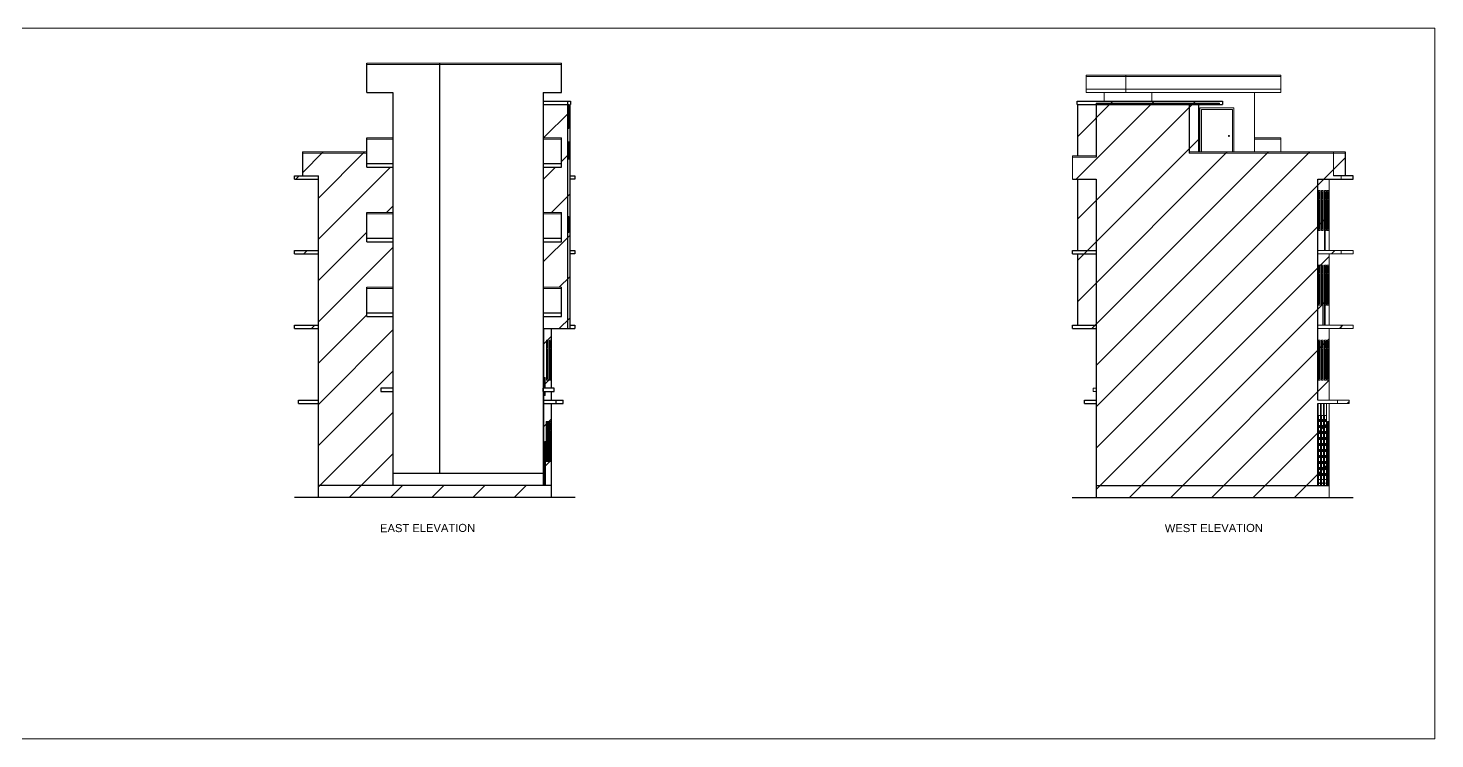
# Model space of a CAD drawing. Header units: inches. Extents: x 4069 to 291496, y -47643 to 12535.
# Drawn here: x 135334 to 137443, y -24547 to -23482 of the extents above; entities that cross this region are included whole.
import ezdxf

# ---------------------------------------------------------------- set-up
doc = ezdxf.new("R2010")
doc.units = ezdxf.units.IN
doc.header["$LTSCALE"] = 5
doc.header["$MEASUREMENT"] = 0
for name, color, linetype, lineweight in [('A-WALL', 7, 'Continuous', 9), ('DOOR', 62, 'Continuous', 0), ('Railing', 43, 'Continuous', 18), ('win', 5, 'Continuous', 18)]:
    doc.layers.add(name, color=color, linetype=linetype, lineweight=lineweight)
doc.layers.add('column', color=4, linetype='Continuous')
doc.layers.add('WALL', color=7, linetype='Continuous')
doc.styles.add('DIMTEXT', font='arial.ttf', dxfattribs={"height": 8})

msp = doc.modelspace()

# ---------------------------------------------------------------- hatches: boundary and pattern name
at = {"layer": 'WALL', "linetype": 'ByBlock', "ltscale": 5, "true_color": 0xf8991e}
h = msp.add_hatch(dxfattribs=at)
h.set_pattern_fill('ANSI31', color=30, scale=350)
h.paths.add_polyline_path([(135841.65985, -23667.376), (135745.06805, -23667.376), (135745.06805, -23703.376), (135733.06805, -23703.376), (135733.06805, -23708.376), (135769.06805, -23708.376), (135769.06805, -23815.376), (135733.06805, -23815.376), (135733.06805, -23820.376), (135769.06805, -23820.376), (135769.06805, -23927.376), (135733.06805, -23927.376), (135733.06805, -23932.376), (135769.06805, -23932.376), (135769.06805, -24039.376), (135739.0759, -24039.376), (135739.0759, -24044.376), (135769.06805, -24044.376), (135769.06805, -24185.376), (136118.28928, -24185.376), (136118.28928, -24167.376), (135880.65985, -24167.376), (135880.65985, -24026.376), (135862.65985, -24026.376), (135862.65985, -24021.376), (135880.65985, -24021.376), (135880.65985, -23914.376), (135841.65985, -23914.376), (135841.65985, -23870.376), (135880.65985, -23870.376), (135880.65985, -23802.376), (135841.65985, -23802.376), (135841.65985, -23758.376), (135880.65985, -23758.376), (135880.65985, -23690.376), (135841.65985, -23690.376)])
h.paths.add_polyline_path([(136147.00447, -23591.376), (136106.32557, -23591.376), (136106.32557, -23646.376), (136133.36503, -23646.376), (136133.36503, -23690.376), (136106.32557, -23690.376), (136106.32557, -23758.376), (136133.36503, -23758.376), (136133.36503, -23802.376), (136106.32557, -23802.376), (136106.32557, -23870.376), (136133.36503, -23870.376), (136133.36503, -23914.376), (136106.32557, -23914.376), (136106.32557, -24167.376), (136118.28928, -24167.376), (136118.28928, -24044.376), (136135.97627, -24044.376), (136135.97627, -24039.376), (136118.28928, -24039.376), (136118.28928, -24026.376), (136106.32557, -24026.376), (136106.32557, -24021.376), (136118.28928, -24021.376), (136118.28928, -23932.376), (136153.66326, -23932.376), (136153.66326, -23927.376), (136145.97747, -23927.376), (136145.97747, -23820.376), (136153.66326, -23820.376), (136153.66326, -23815.376), (136145.97747, -23815.376), (136145.97747, -23708.376), (136153.66326, -23708.376), (136153.66326, -23703.376), (136145.97747, -23703.376), (136145.97747, -23596.376), (136147.00447, -23596.376)])
h = msp.add_hatch(dxfattribs=at)
h.set_pattern_fill('ANSI31', color=30, scale=350)
h.set_pattern_definition([(45, (128845.546, -20012.41), (-30.93592, 30.93592), [])])
h.paths.add_polyline_path([(136935.2316, -24185.376), (136935.2316, -24044.376), (136917.54461, -24044.376), (136917.54461, -24039.376), (136935.2316, -24039.376), (136935.2316, -23932.376), (136899.85762, -23932.376), (136899.85762, -23927.376), (136935.2316, -23927.376), (136907.54342, -23927.376), (136907.54342, -23820.376), (136899.85762, -23820.376), (136899.85762, -23815.376), (136907.54342, -23815.376), (136907.54342, -23708.376), (136899.85762, -23708.376), (136899.85762, -23673.376), (136907.54342, -23673.376), (136907.54342, -23596.376), (136906.51641, -23596.376), (136906.51641, -23591.376), (137088.50415, -23591.376), (137124.49472, -23591.376), (137124.49472, -23596.376), (137088.50415, -23596.376), (137088.50415, -23667.376), (137308.44655, -23667.376), (137308.44655, -23703.376), (137320.44341, -23703.376), (137320.44341, -23708.376), (137284.45283, -23708.376), (137284.45283, -23815.376), (137320.44341, -23815.376), (137320.44341, -23820.376), (137284.45283, -23820.376), (137284.45283, -23927.376), (137320.44341, -23927.376), (137320.44341, -23932.376), (137284.45283, -23932.376), (137284.45283, -24039.376), (137314.44498, -24039.376), (137314.44498, -24044.376), (137284.45283, -24044.376), (137284.45283, -24185.376)])

# ---------------------------------------------------------------- linework, layer by layer
at = {"layer": 'A-WALL', "ltscale": 5}
for p, q in [((136920.15586, -23578.376), (136920.15586, -23552.376)), ((136979.57871, -23552.376), (136979.57871, -23578.376)), ((137211.86104, -23552.376), (137211.86104, -23578.376)), ((136920.15586, -23573.376), (137211.86104, -23573.376)), ((137211.86104, -23578.376), (136920.15586, -23578.376)), ((136947.19531, -23591.376), (136947.19531, -23578.376)), ((137018.57871, -23591.376), (137018.57871, -23578.376)), ((137172.86104, -23667.376), (137172.86104, -23578.376)), ((137110.13628, -23596.376), (137110.13628, -23594.376)), ((137120.207, -23594.376), (137120.207, -23596.376)), ((137211.86104, -23646.376), (137211.86104, -23667.376)), ((136899.85762, -23673.376), (136899.85762, -23703.376)), ((137290.93662, -23703.376), (137290.93662, -23667.376)), ((136899.85762, -23708.376), (136899.85762, -23703.376)), ((137302.72795, -23708.376), (137302.72795, -23703.376)), ((137284.45283, -23815.376), (137284.45283, -23708.376)), ((137267.35397, -23815.376), (137320.44341, -23815.376)), ((137320.44341, -23820.376), (137267.35397, -23820.376)), ((137284.45283, -23927.376), (137284.45283, -23820.376)), ((137302.72795, -23820.376), (137302.72795, -23815.376)), ((137320.44341, -23815.376), (137320.44341, -23820.376)), ((137320.44341, -23927.376), (137267.35397, -23927.376)), ((137267.35397, -23932.376), (137320.44341, -23932.376)), ((137284.45283, -24039.376), (137284.45283, -23932.376)), ((137302.72795, -23932.376), (137302.72795, -23927.376)), ((137320.44341, -23932.376), (137320.44341, -23927.376)), ((136930.83458, -24026.376), (136930.83458, -24021.376)), ((136930.83458, -24021.376), (136935.2316, -24021.376)), ((136935.2316, -24026.376), (136930.83458, -24026.376)), ((137314.44498, -24039.376), (137267.35397, -24039.376)), ((137296.83228, -24039.376), (137296.83228, -24044.376)), ((137314.44498, -24044.376), (137314.44498, -24039.376)), ((137267.35397, -24044.376), (137314.44498, -24044.376)), ((137284.45283, -24185.376), (137284.45283, -24044.376))]:
    msp.add_line(p, q, dxfattribs=at)
at = {"layer": 'A-WALL', "color": 1, "ltscale": 5}
for p, q in [((137268.24916, -24062.376), (137268.24916, -24044.376)), ((137268.24916, -24062.376), (137271.5019, -24062.376)), ((137268.33872, -24062.376), (137268.33872, -24167.376)), ((137271.41234, -24062.376), (137271.41234, -24167.376)), ((137271.5019, -24062.376), (137271.5019, -24044.376)), ((137272.78498, -24062.376), (137272.78498, -24044.376)), ((137272.78498, -24062.376), (137275.97804, -24062.376)), ((137272.87454, -24062.376), (137272.87454, -24167.376)), ((137275.88848, -24062.376), (137275.88848, -24167.376)), ((137275.97804, -24062.376), (137275.97804, -24044.376)), ((137277.32081, -24062.376), (137277.32081, -24044.376)), ((137277.32081, -24062.376), (137280.57355, -24062.376)), ((137277.41037, -24062.376), (137277.41037, -24167.376)), ((137280.48399, -24062.376), (137280.48399, -24167.376)), ((137280.57355, -24062.376), (137280.57355, -24044.376)), ((137268.33872, -24068.376), (137271.41234, -24068.376)), ((137268.33872, -24069.876), (137271.41234, -24069.876)), ((137268.33872, -24071.376), (137271.41234, -24071.376)), ((137268.33872, -24077.376), (137271.41234, -24077.376)), ((137268.33872, -24078.876), (137271.41234, -24078.876)), ((137268.33872, -24080.376), (137271.41234, -24080.376)), ((137272.87454, -24068.376), (137275.88848, -24068.376)), ((137272.87454, -24069.876), (137275.88848, -24069.876)), ((137272.87454, -24071.376), (137275.88848, -24071.376)), ((137272.87454, -24077.376), (137275.88848, -24077.376)), ((137272.87454, -24078.876), (137275.88848, -24078.876)), ((137272.87454, -24080.376), (137275.88848, -24080.376)), ((137277.41037, -24068.376), (137280.48399, -24068.376)), ((137277.41037, -24069.876), (137280.48399, -24069.876)), ((137277.41037, -24071.376), (137280.48399, -24071.376)), ((137277.41037, -24077.376), (137280.48399, -24077.376)), ((137277.41037, -24078.876), (137280.48399, -24078.876)), ((137277.41037, -24080.376), (137280.48399, -24080.376)), ((137268.33872, -24086.376), (137271.41234, -24086.376)), ((137268.33872, -24087.876), (137271.41234, -24087.876)), ((137268.33872, -24089.376), (137271.41234, -24089.376)), ((137268.33872, -24095.376), (137271.41234, -24095.376)), ((137268.33872, -24096.876), (137271.41234, -24096.876)), ((137268.33872, -24098.376), (137271.41234, -24098.376)), ((137268.33872, -24104.376), (137271.41234, -24104.376)), ((137268.33872, -24105.876), (137271.41234, -24105.876)), ((137268.33872, -24107.376), (137271.41234, -24107.376)), ((137272.87454, -24086.376), (137275.88848, -24086.376)), ((137272.87454, -24087.876), (137275.88848, -24087.876)), ((137272.87454, -24089.376), (137275.88848, -24089.376)), ((137272.87454, -24095.376), (137275.88848, -24095.376)), ((137272.87454, -24096.876), (137275.88848, -24096.876)), ((137272.87454, -24098.376), (137275.88848, -24098.376)), ((137272.87454, -24104.376), (137275.88848, -24104.376)), ((137272.87454, -24105.876), (137275.88848, -24105.876)), ((137272.87454, -24107.376), (137275.88848, -24107.376)), ((137277.41037, -24086.376), (137280.48399, -24086.376)), ((137277.41037, -24087.876), (137280.48399, -24087.876)), ((137277.41037, -24089.376), (137280.48399, -24089.376)), ((137277.41037, -24095.376), (137280.48399, -24095.376)), ((137277.41037, -24096.876), (137280.48399, -24096.876)), ((137277.41037, -24098.376), (137280.48399, -24098.376)), ((137277.41037, -24104.376), (137280.48399, -24104.376)), ((137277.41037, -24105.876), (137280.48399, -24105.876)), ((137277.41037, -24107.376), (137280.48399, -24107.376)), ((137268.33872, -24113.376), (137271.41234, -24113.376)), ((137268.33872, -24114.876), (137271.41234, -24114.876)), ((137268.33872, -24116.376), (137271.41234, -24116.376)), ((137268.33872, -24122.376), (137271.41234, -24122.376)), ((137268.33872, -24123.876), (137271.41234, -24123.876)), ((137268.33872, -24125.376), (137271.41234, -24125.376)), ((137272.87454, -24113.376), (137275.88848, -24113.376)), ((137272.87454, -24114.876), (137275.88848, -24114.876)), ((137272.87454, -24116.376), (137275.88848, -24116.376)), ((137272.87454, -24122.376), (137275.88848, -24122.376)), ((137272.87454, -24123.876), (137275.88848, -24123.876)), ((137272.87454, -24125.376), (137275.88848, -24125.376)), ((137277.41037, -24113.376), (137280.48399, -24113.376)), ((137277.41037, -24114.876), (137280.48399, -24114.876)), ((137277.41037, -24116.376), (137280.48399, -24116.376)), ((137277.41037, -24122.376), (137280.48399, -24122.376)), ((137277.41037, -24123.876), (137280.48399, -24123.876)), ((137277.41037, -24125.376), (137280.48399, -24125.376)), ((137268.33872, -24131.376), (137271.41234, -24131.376)), ((137268.33872, -24132.876), (137271.41234, -24132.876)), ((137268.33872, -24134.376), (137271.41234, -24134.376)), ((137268.33872, -24140.376), (137271.41234, -24140.376)), ((137268.33872, -24141.876), (137271.41234, -24141.876)), ((137268.33872, -24143.376), (137271.41234, -24143.376)), ((137268.33872, -24149.376), (137271.41234, -24149.376)), ((137272.87454, -24131.376), (137275.88848, -24131.376)), ((137272.87454, -24132.876), (137275.88848, -24132.876)), ((137272.87454, -24134.376), (137275.88848, -24134.376)), ((137272.87454, -24140.376), (137275.88848, -24140.376)), ((137272.87454, -24141.876), (137275.88848, -24141.876)), ((137272.87454, -24143.376), (137275.88848, -24143.376)), ((137272.87454, -24149.376), (137275.88848, -24149.376)), ((137277.41037, -24131.376), (137280.48399, -24131.376)), ((137277.41037, -24132.876), (137280.48399, -24132.876)), ((137277.41037, -24134.376), (137280.48399, -24134.376)), ((137277.41037, -24140.376), (137280.48399, -24140.376)), ((137277.41037, -24141.876), (137280.48399, -24141.876)), ((137277.41037, -24143.376), (137280.48399, -24143.376)), ((137277.41037, -24149.376), (137280.48399, -24149.376)), ((137268.33872, -24150.876), (137271.41234, -24150.876)), ((137268.33872, -24152.376), (137271.41234, -24152.376)), ((137268.33872, -24158.376), (137271.41234, -24158.376)), ((137272.87454, -24150.876), (137275.88848, -24150.876)), ((137272.87454, -24152.376), (137275.88848, -24152.376)), ((137272.87454, -24158.376), (137275.88848, -24158.376)), ((137277.41037, -24150.876), (137280.48399, -24150.876)), ((137277.41037, -24152.376), (137280.48399, -24152.376)), ((137277.41037, -24158.376), (137280.48399, -24158.376))]:
    msp.add_line(p, q, dxfattribs=at)
at = {"layer": 'A-WALL', "ltscale": 5}
for points in [[(131627.1187, -23481.74619), (137443.05024, -23481.74619), (137443.05024, -24547.45177), (131627.1187, -24547.45177)], [(136147.00447, -23591.376), (136106.32557, -23591.376), (136106.32557, -23646.376), (136133.36503, -23646.376), (136133.36503, -23690.376), (136106.32557, -23690.376), (136106.32557, -23758.376), (136133.36503, -23758.376), (136133.36503, -23802.376), (136106.32557, -23802.376), (136106.32557, -23870.376), (136133.36503, -23870.376), (136133.36503, -23914.376), (136106.32557, -23914.376), (136106.32557, -24167.376), (136118.28928, -24167.376), (136118.28928, -24044.376), (136135.97627, -24044.376), (136135.97627, -24039.376), (136118.28928, -24039.376), (136118.28928, -24026.376), (136106.32557, -24026.376), (136106.32557, -24021.376), (136118.28928, -24021.376), (136118.28928, -23932.376), (136153.66326, -23932.376), (136153.66326, -23927.376), (136145.97747, -23927.376), (136145.97747, -23820.376), (136153.66326, -23820.376), (136153.66326, -23815.376), (136145.97747, -23815.376), (136145.97747, -23708.376), (136153.66326, -23708.376), (136153.66326, -23703.376), (136145.97747, -23703.376), (136145.97747, -23596.376), (136147.00447, -23596.376)], [(135841.65985, -23667.376), (135745.06805, -23667.376), (135745.06805, -23703.376), (135733.06805, -23703.376), (135733.06805, -23708.376), (135769.06805, -23708.376), (135769.06805, -23815.376), (135733.06805, -23815.376), (135733.06805, -23820.376), (135769.06805, -23820.376), (135769.06805, -23927.376), (135733.06805, -23927.376), (135733.06805, -23932.376), (135769.06805, -23932.376), (135769.06805, -24039.376), (135739.0759, -24039.376), (135739.0759, -24044.376), (135769.06805, -24044.376), (135769.06805, -24185.376), (136118.28928, -24185.376), (136118.28928, -24167.376), (135880.65985, -24167.376), (135880.65985, -24026.376), (135862.65985, -24026.376), (135862.65985, -24021.376), (135880.65985, -24021.376), (135880.65985, -23914.376), (135841.65985, -23914.376), (135841.65985, -23870.376), (135880.65985, -23870.376), (135880.65985, -23802.376), (135841.65985, -23802.376), (135841.65985, -23758.376), (135880.65985, -23758.376), (135880.65985, -23690.376), (135841.65985, -23690.376)]]:
    msp.add_lwpolyline(points, close=True, dxfattribs=at)
at = {"layer": 'A-WALL', "color": 1, "ltscale": 5}
for points in [[(137268.39602, -24163.45142), (137268.61953, -24163.45142), (137268.61953, -24164.78349), (137268.39602, -24164.78349)], [(137269.76445, -24163.45142), (137269.98797, -24163.45142), (137269.98797, -24164.78349), (137269.76445, -24164.78349)], [(137271.35504, -24163.45142), (137271.13152, -24163.45142), (137271.13152, -24164.78349), (137271.35504, -24164.78349)], [(137272.93184, -24163.45142), (137273.15536, -24163.45142), (137273.15536, -24164.78349), (137272.93184, -24164.78349)], [(137274.26975, -24163.45142), (137274.49327, -24163.45142), (137274.49327, -24164.78349), (137274.26975, -24164.78349)], [(137275.83118, -24163.45142), (137275.60767, -24163.45142), (137275.60767, -24164.78349), (137275.83118, -24164.78349)], [(137277.46767, -24163.45142), (137277.69118, -24163.45142), (137277.69118, -24164.78349), (137277.46767, -24164.78349)], [(137278.86526, -24163.45142), (137279.08878, -24163.45142), (137279.08878, -24164.78349), (137278.86526, -24164.78349)], [(137280.42669, -24163.45142), (137280.20317, -24163.45142), (137280.20317, -24164.78349), (137280.42669, -24164.78349)]]:
    msp.add_lwpolyline(points, close=True, dxfattribs=at)
at = {"layer": 'A-WALL', "ltscale": 5}
for centre, radius in [((137134.34075, -23643.376), 0.7664), ((136108.75966, -24138.626), 0.02288)]:
    msp.add_circle(centre, radius, dxfattribs=at)
at = {"layer": 'DOOR', "lineweight": 13}
for p, q in [((137090.49027, -23601.376), (137090.49027, -23667.376)), ((137090.49027, -23601.376), (137141.49027, -23601.376)), ((137090.49027, -23667.376), (137090.49027, -23602.376)), ((137092.99027, -23603.876), (137092.99027, -23667.376)), ((137092.99027, -23603.876), (137139.49027, -23603.876)), ((137139.49027, -23667.376), (137139.49027, -23603.876)), ((137141.49027, -23667.376), (137141.49027, -23601.376)), ((136108.53129, -24167.16906), (136108.53129, -24101.376)), ((136108.53129, -24101.376), (136108.53129, -24167.376)), ((136108.53129, -24101.376), (136109.60556, -24101.376)), ((136108.60593, -24103.876), (136108.60593, -24167.376)), ((136108.60593, -24103.876), (136109.54586, -24103.876)), ((136109.54586, -24167.376), (136109.54586, -24103.876)), ((136109.60556, -24167.376), (136109.60556, -24101.376))]:
    msp.add_line(p, q, dxfattribs=at)
at = {"layer": 'DOOR'}
msp.add_lwpolyline([(137282.09544, -24074.376), (137282.09622, -24167.376), (137282.00666, -24167.376), (137282.00588, -24071.376), (137283.55761, -24071.376), (137283.55839, -24167.376), (137283.46883, -24167.376), (137283.46804, -24074.376)], close=True, dxfattribs=at)
at = {"layer": 'Railing', "color": 30}
for p, q in [((135841.65985, -23534.376), (135950.66596, -23534.376)), ((135841.65985, -23536.376), (135950.66596, -23536.376)), ((135950.66596, -23534.376), (136133.36503, -23534.376)), ((135950.66596, -23536.376), (136133.36503, -23536.376)), ((136920.15586, -23552.376), (137211.86104, -23552.376)), ((136920.15586, -23554.376), (137211.86104, -23554.376)), ((135841.65985, -23646.376), (135880.65985, -23646.376)), ((135841.65985, -23648.376), (135880.65985, -23648.376)), ((136106.32557, -23646.376), (136133.36503, -23646.376)), ((136106.32557, -23648.376), (136133.36503, -23648.376)), ((137172.86104, -23646.376), (137211.86104, -23646.376)), ((137172.86104, -23648.376), (137211.86104, -23648.376)), ((135745.06805, -23667.376), (135841.65985, -23667.376)), ((135745.06805, -23669.376), (135841.65985, -23669.376)), ((136899.85762, -23673.376), (136935.2316, -23673.376)), ((136899.85762, -23675.376), (136935.2316, -23675.376)), ((137074.7623, -23667.376), (137308.44655, -23667.376)), ((137074.7623, -23669.376), (137308.44655, -23669.376)), ((135841.65985, -23758.376), (135880.65985, -23758.376)), ((135841.65985, -23760.376), (135880.65985, -23760.376)), ((136106.32557, -23758.376), (136133.36503, -23758.376)), ((136106.32557, -23760.376), (136133.36503, -23760.376)), ((135841.65985, -23870.376), (135880.65985, -23870.376)), ((135841.65985, -23872.376), (135880.65985, -23872.376)), ((136106.32557, -23870.376), (136133.36503, -23870.376)), ((136106.32557, -23872.376), (136133.36503, -23872.376))]:
    msp.add_line(p, q, dxfattribs=at)
at = {"layer": 'WALL', "color": 2, "linetype": 'ByBlock', "ltscale": 5}
for p, q in [((135841.65985, -23573.376), (135841.65985, -23534.376)), ((135950.66596, -23534.376), (135950.66596, -24149.376)), ((136133.36503, -23573.376), (136133.36503, -23534.376)), ((135841.65985, -23578.376), (135841.65985, -23573.376)), ((135841.65985, -23578.376), (135880.65985, -23578.376)), ((135880.65985, -23578.376), (135880.65985, -24167.376)), ((136106.32557, -23578.376), (136106.32557, -24167.376)), ((136106.32557, -23578.376), (136133.36503, -23578.376)), ((136133.36503, -23578.376), (136133.36503, -23573.376)), ((136106.32557, -23591.376), (136147.00447, -23591.376)), ((136106.32557, -23596.376), (136142.97014, -23596.376)), ((136142.97014, -23932.376), (136142.97014, -23591.376)), ((136145.97747, -23596.376), (136145.97747, -23932.376)), ((136145.97747, -23596.376), (136147.00447, -23596.376)), ((136147.00447, -23591.376), (136147.00447, -23596.376)), ((136906.51641, -23591.376), (137124.49472, -23591.376)), ((136906.51641, -23596.376), (136906.51641, -23591.376)), ((136906.51641, -23596.376), (137124.49472, -23596.376)), ((136907.54342, -23673.376), (136907.54342, -23596.376)), ((136935.2316, -23594.376), (136935.2316, -23675.376)), ((136935.2316, -23594.376), (137120.207, -23594.376)), ((136935.2316, -23596.376), (136935.2316, -23675.376)), ((137074.7623, -23596.376), (137074.7623, -23669.376)), ((137074.7623, -23596.376), (137074.7623, -23669.376)), ((137088.50415, -23596.376), (137088.50415, -23667.376)), ((137124.49472, -23591.376), (137124.49472, -23596.376)), ((135841.65985, -23685.376), (135841.65985, -23646.376)), ((136133.36503, -23685.376), (136133.36503, -23646.376)), ((135745.06805, -23667.376), (135745.06805, -23703.376)), ((135841.65985, -23690.376), (135841.65985, -23685.376)), ((135880.65985, -23685.376), (135841.65985, -23685.376)), ((136133.36503, -23685.376), (136106.32557, -23685.376)), ((136133.36503, -23690.376), (136133.36503, -23685.376)), ((137308.44655, -23667.376), (137308.44655, -23703.376)), ((135733.06805, -23703.376), (135769.06805, -23703.376)), ((135733.06805, -23708.376), (135733.06805, -23703.376)), ((135769.06805, -24185.376), (135769.06805, -23703.376)), ((135841.65985, -23690.376), (135880.65985, -23690.376)), ((136106.32557, -23690.376), (136133.36503, -23690.376)), ((136145.97747, -23703.376), (136153.66326, -23703.376)), ((136153.66326, -23703.376), (136153.66326, -23708.376)), ((137302.72795, -23703.376), (137290.93662, -23703.376)), ((137320.44341, -23703.376), (137302.72795, -23703.376)), ((137320.44341, -23708.376), (137320.44341, -23703.376)), ((135733.06805, -23708.376), (135769.06805, -23708.376)), ((136153.66326, -23708.376), (136145.97747, -23708.376)), ((136899.85762, -23708.376), (136935.2316, -23708.376)), ((136907.54342, -23815.376), (136907.54342, -23708.376)), ((136935.2316, -23708.376), (136935.2316, -23932.376)), ((137267.35397, -23708.376), (137320.44341, -23708.376)), ((137267.35397, -24039.376), (137267.35397, -23708.376)), ((135841.65985, -23797.376), (135841.65985, -23758.376)), ((136133.36503, -23797.376), (136133.36503, -23758.376)), ((135841.65985, -23802.376), (135841.65985, -23797.376)), ((135880.65985, -23797.376), (135841.65985, -23797.376)), ((135841.65985, -23802.376), (135880.65985, -23802.376)), ((136133.36503, -23797.376), (136106.32557, -23797.376)), ((136106.32557, -23802.376), (136133.36503, -23802.376)), ((136133.36503, -23802.376), (136133.36503, -23797.376)), ((135733.06805, -23815.376), (135769.06805, -23815.376)), ((135733.06805, -23820.376), (135733.06805, -23815.376)), ((135733.06805, -23820.376), (135769.06805, -23820.376)), ((136145.97747, -23815.376), (136153.66326, -23815.376)), ((136153.66326, -23820.376), (136145.97747, -23820.376)), ((136153.66326, -23815.376), (136153.66326, -23820.376)), ((136899.85762, -23815.376), (136935.2316, -23815.376)), ((136899.85762, -23820.376), (136899.85762, -23815.376)), ((136899.85762, -23820.376), (136935.2316, -23820.376)), ((136907.54342, -23927.376), (136907.54342, -23820.376)), ((135841.65985, -23909.376), (135841.65985, -23870.376)), ((136133.36503, -23909.376), (136133.36503, -23870.376)), ((135841.65985, -23914.376), (135841.65985, -23909.376)), ((135880.65985, -23909.376), (135841.65985, -23909.376)), ((135841.65985, -23914.376), (135880.65985, -23914.376)), ((136133.36503, -23909.376), (136106.32557, -23909.376)), ((136106.32557, -23914.376), (136133.36503, -23914.376)), ((136133.36503, -23914.376), (136133.36503, -23909.376)), ((135733.06805, -23927.376), (135769.06805, -23927.376)), ((135733.06805, -23932.376), (135733.06805, -23927.376)), ((135733.06805, -23932.376), (135769.06805, -23932.376)), ((136106.97956, -23932.376), (136153.66326, -23932.376)), ((136106.97956, -24021.376), (136106.97956, -23932.376)), ((136106.97956, -24021.376), (136106.97956, -23932.376)), ((136118.28928, -23932.376), (136118.28928, -24021.376)), ((136145.97747, -23927.376), (136153.66326, -23927.376)), ((136153.66326, -23927.376), (136153.66326, -23932.376)), ((136899.85762, -23927.376), (136935.2316, -23927.376)), ((136899.85762, -23932.376), (136899.85762, -23927.376)), ((136899.85762, -23932.376), (136935.2316, -23932.376)), ((136935.2316, -23932.376), (136935.2316, -24185.376)), ((135862.65985, -24021.376), (135862.65985, -24026.376)), ((135880.65985, -24021.376), (135862.65985, -24021.376)), ((136106.32557, -24026.376), (136106.32557, -24021.376)), ((136122.68631, -24021.376), (136106.32557, -24021.376)), ((136122.68631, -24026.376), (136122.68631, -24021.376)), ((135739.0759, -24039.376), (135769.06805, -24039.376)), ((135739.0759, -24044.376), (135739.0759, -24039.376)), ((135862.65985, -24026.376), (135880.65985, -24026.376)), ((136106.32557, -24026.376), (136122.68631, -24026.376)), ((136106.97956, -24167.376), (136106.97956, -24026.376)), ((136106.97956, -24039.376), (136106.97956, -24026.376)), ((136106.97956, -24039.376), (136135.97627, -24039.376)), ((136118.28928, -24026.376), (136118.28928, -24039.376)), ((136124.97485, -24039.376), (136124.97485, -24044.376)), ((136135.97627, -24044.376), (136135.97627, -24039.376)), ((136917.54461, -24039.376), (136935.2316, -24039.376)), ((136917.54461, -24044.376), (136917.54461, -24039.376)), ((135739.0759, -24044.376), (135769.06805, -24044.376)), ((136106.97956, -24044.376), (136135.97627, -24044.376)), ((136118.28928, -24044.376), (136118.28928, -24167.376)), ((136917.54461, -24044.376), (136935.2316, -24044.376)), ((137267.35397, -24167.376), (137267.35397, -24044.376)), ((136106.32557, -24149.376), (135880.65985, -24149.376)), ((136118.28928, -24167.376), (135769.06805, -24167.376)), ((136118.28928, -24167.376), (136118.28928, -24185.376)), ((136935.2316, -24167.376), (137284.45283, -24167.376)), ((136154.28928, -24185.376), (135733.06805, -24185.376)), ((136899.2316, -24185.376), (137320.45283, -24185.376))]:
    msp.add_line(p, q, dxfattribs=at)
at = {"layer": 'win'}
for p, q in [((136144.19031, -23596.376), (136144.19031, -23632.376)), ((136144.19031, -23596.376), (136144.75686, -23596.376)), ((136144.23078, -23598.376), (136144.23078, -23630.376)), ((136144.23078, -23598.376), (136144.71639, -23598.376)), ((136144.47358, -23598.376), (136144.47358, -23630.376)), ((136144.71639, -23598.376), (136144.71639, -23630.376)), ((136144.75686, -23596.376), (136144.75686, -23632.376)), ((136144.75686, -23632.376), (136144.19031, -23632.376)), ((136144.71639, -23630.376), (136144.23078, -23630.376)), ((136144.02578, -23652.376), (136144.02578, -23678.376)), ((136144.02578, -23652.376), (136144.921, -23652.376)), ((136144.08548, -23654.376), (136144.08548, -23676.376)), ((136144.08548, -23654.376), (136144.8613, -23654.376)), ((136144.47339, -23654.376), (136144.47339, -23676.376)), ((136144.8613, -23654.376), (136144.8613, -23676.376)), ((136144.921, -23652.376), (136144.921, -23678.376)), ((136144.921, -23678.376), (136144.02578, -23678.376)), ((136144.8613, -23676.376), (136144.08548, -23676.376)), ((137268.44316, -23725.376), (137271.30789, -23725.376)), ((137268.44316, -23785.376), (137268.44316, -23725.376)), ((137268.50287, -23727.376), (137269.38855, -23727.376)), ((137268.50287, -23737.376), (137268.50287, -23727.376)), ((137269.38855, -23727.376), (137269.38855, -23737.376)), ((137269.44826, -23727.376), (137270.3028, -23727.376)), ((137269.44826, -23727.376), (137269.44826, -23737.376)), ((137270.3028, -23727.376), (137270.3028, -23737.376)), ((137270.36251, -23727.376), (137271.24819, -23727.376)), ((137270.36251, -23727.376), (137270.36251, -23737.376)), ((137271.24819, -23737.376), (137271.24819, -23727.376)), ((137271.30789, -23785.376), (137271.30789, -23725.376)), ((137272.94915, -23725.376), (137275.81388, -23725.376)), ((137272.94915, -23785.376), (137272.94915, -23725.376)), ((137273.00886, -23727.376), (137273.89453, -23727.376)), ((137273.00886, -23737.376), (137273.00886, -23727.376)), ((137273.89453, -23727.376), (137273.89453, -23737.376)), ((137273.95424, -23727.376), (137274.80879, -23727.376)), ((137273.95424, -23727.376), (137273.95424, -23737.376)), ((137274.80879, -23727.376), (137274.80879, -23737.376)), ((137274.86849, -23727.376), (137275.75417, -23727.376)), ((137274.86849, -23727.376), (137274.86849, -23737.376)), ((137275.75417, -23737.376), (137275.75417, -23727.376)), ((137275.81388, -23785.376), (137275.81388, -23725.376)), ((137277.51481, -23725.376), (137280.37954, -23725.376)), ((137277.51481, -23815.376), (137277.51481, -23725.376)), ((137277.57449, -23727.37598), (137278.35036, -23727.37598)), ((137277.57449, -23737.37584), (137277.57449, -23727.37598)), ((137278.35036, -23727.37598), (137278.35036, -23737.37584)), ((137278.41004, -23727.37598), (137278.41004, -23737.37584)), ((137278.41004, -23727.37598), (137278.41004, -23815.376)), ((137278.46972, -23727.37598), (137279.3749, -23727.37598)), ((137278.46972, -23727.37598), (137278.46972, -23737.37584)), ((137279.3749, -23727.37598), (137279.3749, -23737.37584)), ((137279.43458, -23727.37598), (137280.31986, -23727.37598)), ((137279.43458, -23727.37598), (137279.43458, -23737.37584)), ((137280.31986, -23737.37584), (137280.31986, -23727.37598)), ((137280.37954, -23785.37521), (137280.37954, -23725.376)), ((137281.70678, -23725.376), (137283.85602, -23725.376)), ((137281.70678, -23785.37657), (137281.70678, -23725.376)), ((137281.76651, -23727.37602), (137282.75106, -23727.37602)), ((137281.76651, -23737.37612), (137281.76651, -23727.37602)), ((137282.75106, -23737.37612), (137282.75106, -23727.37602)), ((137282.81078, -23727.37602), (137283.79629, -23727.37602)), ((137282.81078, -23737.37612), (137282.81078, -23727.37602)), ((137283.79629, -23737.37612), (137283.79629, -23727.37602)), ((137283.85602, -23785.37657), (137283.85602, -23725.376)), ((137268.50287, -23737.376), (137269.38855, -23737.376)), ((137268.50287, -23739.376), (137269.02234, -23739.376)), ((137268.50287, -23783.376), (137268.50287, -23739.376)), ((137269.02234, -23739.376), (137269.02234, -23783.376)), ((137269.08204, -23739.376), (137269.57165, -23739.376)), ((137269.08204, -23739.376), (137269.08204, -23783.376)), ((137269.44826, -23737.376), (137270.3028, -23737.376)), ((137269.57165, -23739.376), (137269.57165, -23783.376)), ((137269.63136, -23739.376), (137270.1197, -23739.376)), ((137269.63136, -23739.376), (137269.63136, -23783.376)), ((137270.1197, -23739.376), (137270.1197, -23783.376)), ((137270.1794, -23739.376), (137270.66901, -23739.376)), ((137270.1794, -23739.376), (137270.1794, -23783.376)), ((137270.36251, -23737.376), (137271.24819, -23737.376)), ((137270.66901, -23739.376), (137270.66901, -23783.376)), ((137270.72872, -23739.376), (137271.24819, -23739.376)), ((137270.72872, -23739.376), (137270.72872, -23783.376)), ((137271.24819, -23783.376), (137271.24819, -23739.376)), ((137273.00886, -23737.376), (137273.89453, -23737.376)), ((137273.00886, -23739.376), (137273.52832, -23739.376)), ((137273.00886, -23783.376), (137273.00886, -23739.376)), ((137273.52832, -23739.376), (137273.52832, -23783.376)), ((137273.58803, -23739.376), (137274.07764, -23739.376)), ((137273.58803, -23739.376), (137273.58803, -23783.376)), ((137273.95424, -23737.376), (137274.80879, -23737.376)), ((137274.07764, -23739.376), (137274.07764, -23783.376)), ((137274.13735, -23739.376), (137274.62568, -23739.376)), ((137274.13735, -23739.376), (137274.13735, -23783.376)), ((137274.62568, -23739.376), (137274.62568, -23783.376)), ((137274.68539, -23739.376), (137275.175, -23739.376)), ((137274.68539, -23739.376), (137274.68539, -23783.376)), ((137274.86849, -23737.376), (137275.75417, -23737.376)), ((137275.175, -23739.376), (137275.175, -23783.376)), ((137275.23471, -23739.376), (137275.75417, -23739.376)), ((137275.23471, -23739.376), (137275.23471, -23783.376)), ((137275.75417, -23783.376), (137275.75417, -23739.376)), ((137278.35036, -23737.37584), (137277.57449, -23737.37584)), ((137277.57449, -23815.376), (137277.57449, -23739.37582)), ((137278.35036, -23739.37582), (137277.57449, -23739.37582)), ((137278.35036, -23739.37582), (137278.35036, -23815.376)), ((137278.41004, -23739.37582), (137279.01681, -23739.37582)), ((137278.46972, -23737.37584), (137279.3749, -23737.37584)), ((137279.01681, -23739.37582), (137279.01681, -23783.37523)), ((137279.07649, -23739.37582), (137279.65341, -23739.37582)), ((137279.07649, -23739.37582), (137279.07649, -23783.37523)), ((137279.43458, -23737.37584), (137280.31986, -23737.37584)), ((137279.65341, -23739.37582), (137279.65341, -23783.37523)), ((137279.7131, -23739.37582), (137280.31986, -23739.37582)), ((137279.7131, -23739.37582), (137279.7131, -23783.37523)), ((137280.31986, -23783.37523), (137280.31986, -23739.37582)), ((137281.76651, -23737.37612), (137282.75106, -23737.37612)), ((137281.76651, -23739.37614), (137282.27419, -23739.37614)), ((137281.76651, -23783.37655), (137281.76651, -23739.37614)), ((137282.27419, -23739.37614), (137282.27419, -23783.37655)), ((137282.33392, -23739.37614), (137283.22888, -23739.37614)), ((137282.33392, -23739.37614), (137282.33392, -23783.37655)), ((137282.81078, -23737.37612), (137283.79629, -23737.37612)), ((137283.22888, -23739.37614), (137283.22888, -23783.37655)), ((137283.2886, -23739.37614), (137283.79629, -23739.37614)), ((137283.2886, -23739.37614), (137283.2886, -23783.37655)), ((137283.79629, -23783.37655), (137283.79629, -23739.37614)), ((136144.16047, -23764.376), (136144.16047, -23788.376)), ((136144.16047, -23764.376), (136144.78713, -23764.376)), ((136144.22018, -23766.376), (136144.22018, -23786.376)), ((136144.22018, -23766.376), (136144.72742, -23766.376)), ((136144.4738, -23766.376), (136144.4738, -23786.376)), ((136144.72742, -23766.376), (136144.72742, -23786.376)), ((136144.78713, -23764.376), (136144.78713, -23788.376)), ((136144.78713, -23788.376), (136144.16047, -23788.376)), ((136144.72742, -23786.376), (136144.22018, -23786.376)), ((137268.44316, -23785.376), (137271.30789, -23785.376)), ((137268.50287, -23783.376), (137269.02234, -23783.376)), ((137269.08204, -23783.376), (137269.57165, -23783.376)), ((137269.63136, -23783.376), (137270.1197, -23783.376)), ((137270.1794, -23783.376), (137270.66901, -23783.376)), ((137270.72872, -23783.376), (137271.24819, -23783.376)), ((137272.94915, -23785.376), (137275.81388, -23785.376)), ((137273.00886, -23783.376), (137273.52832, -23783.376)), ((137273.58803, -23783.376), (137274.07764, -23783.376)), ((137274.13735, -23783.376), (137274.62568, -23783.376)), ((137274.68539, -23783.376), (137275.175, -23783.376)), ((137275.23471, -23783.376), (137275.75417, -23783.376)), ((137278.41004, -23783.37523), (137279.01681, -23783.37523)), ((137278.41004, -23785.37521), (137280.37954, -23785.37521)), ((137279.07649, -23783.37523), (137279.65341, -23783.37523)), ((137279.7131, -23783.37523), (137280.31986, -23783.37523)), ((137281.70678, -23785.37657), (137283.85602, -23785.37657)), ((137281.76651, -23783.37655), (137282.27419, -23783.37655)), ((137282.33392, -23783.37655), (137283.22888, -23783.37655)), ((137283.2886, -23783.37655), (137283.79629, -23783.37655)), ((137268.44316, -23837.376), (137271.30789, -23837.376)), ((137268.44316, -23897.376), (137268.44316, -23837.376)), ((137268.50287, -23839.376), (137269.38855, -23839.376)), ((137268.50287, -23849.376), (137268.50287, -23839.376)), ((137268.50287, -23849.376), (137269.38855, -23849.376)), ((137268.50287, -23851.376), (137269.02234, -23851.376)), ((137268.50287, -23895.376), (137268.50287, -23851.376)), ((137269.02234, -23851.376), (137269.02234, -23895.376)), ((137269.08204, -23851.376), (137269.57165, -23851.376)), ((137269.08204, -23851.376), (137269.08204, -23895.376)), ((137269.38855, -23839.376), (137269.38855, -23849.376)), ((137269.44826, -23839.376), (137270.3028, -23839.376)), ((137269.44826, -23839.376), (137269.44826, -23849.376)), ((137269.44826, -23849.376), (137270.3028, -23849.376)), ((137269.57165, -23851.376), (137269.57165, -23895.376)), ((137269.63136, -23851.376), (137270.1197, -23851.376)), ((137269.63136, -23851.376), (137269.63136, -23895.376)), ((137270.1197, -23851.376), (137270.1197, -23895.376)), ((137270.1794, -23851.376), (137270.66901, -23851.376)), ((137270.1794, -23851.376), (137270.1794, -23895.376)), ((137270.3028, -23839.376), (137270.3028, -23849.376)), ((137270.36251, -23839.376), (137271.24819, -23839.376)), ((137270.36251, -23839.376), (137270.36251, -23849.376)), ((137270.36251, -23849.376), (137271.24819, -23849.376)), ((137270.66901, -23851.376), (137270.66901, -23895.376)), ((137270.72872, -23851.376), (137271.24819, -23851.376)), ((137270.72872, -23851.376), (137270.72872, -23895.376)), ((137271.24819, -23849.376), (137271.24819, -23839.376)), ((137271.24819, -23895.376), (137271.24819, -23851.376)), ((137271.30789, -23897.376), (137271.30789, -23837.376)), ((137275.81388, -23837.376), (137272.94915, -23837.376)), ((137272.94915, -23897.37521), (137272.94915, -23837.376)), ((137273.89411, -23839.37598), (137273.00883, -23839.37598)), ((137273.00883, -23849.37584), (137273.00883, -23839.37598)), ((137273.89411, -23849.37584), (137273.00883, -23849.37584)), ((137273.61559, -23851.37582), (137273.00883, -23851.37582)), ((137273.00883, -23895.37523), (137273.00883, -23851.37582)), ((137273.61559, -23851.37582), (137273.61559, -23895.37523)), ((137274.2522, -23851.37582), (137273.67528, -23851.37582)), ((137273.67528, -23851.37582), (137273.67528, -23895.37523)), ((137273.89411, -23839.37598), (137273.89411, -23849.37584)), ((137274.85897, -23839.37598), (137273.95379, -23839.37598)), ((137273.95379, -23839.37598), (137273.95379, -23849.37584)), ((137274.85897, -23849.37584), (137273.95379, -23849.37584)), ((137274.2522, -23851.37582), (137274.2522, -23895.37523)), ((137274.91865, -23851.37582), (137274.31188, -23851.37582)), ((137274.31188, -23851.37582), (137274.31188, -23895.37523)), ((137274.85897, -23839.37598), (137274.85897, -23849.37584)), ((137274.91865, -23837.376), (137274.91865, -23927.376)), ((137274.91865, -23839.37598), (137274.91865, -23849.37584)), ((137275.7542, -23839.37598), (137274.97833, -23839.37598)), ((137274.97833, -23839.37598), (137274.97833, -23849.37584)), ((137274.97833, -23849.37584), (137275.7542, -23849.37584)), ((137274.97833, -23851.37582), (137274.97833, -23927.376)), ((137274.97833, -23851.37582), (137275.7542, -23851.37582)), ((137275.7542, -23849.37584), (137275.7542, -23839.37598)), ((137275.7542, -23927.376), (137275.7542, -23851.37582)), ((137275.81388, -23927.376), (137275.81388, -23837.376)), ((137277.51481, -23837.376), (137280.37954, -23837.376)), ((137277.51481, -23927.376), (137277.51481, -23837.376)), ((137277.57449, -23839.37598), (137278.35036, -23839.37598)), ((137277.57449, -23849.37584), (137277.57449, -23839.37598)), ((137278.35036, -23849.37584), (137277.57449, -23849.37584)), ((137277.57449, -23927.376), (137277.57449, -23851.37582)), ((137278.35036, -23851.37582), (137277.57449, -23851.37582)), ((137278.35036, -23839.37598), (137278.35036, -23849.37584)), ((137278.35036, -23851.37582), (137278.35036, -23927.376)), ((137278.41004, -23837.376), (137278.41004, -23927.376)), ((137278.41004, -23839.37598), (137278.41004, -23849.37584)), ((137278.41004, -23851.37582), (137279.01681, -23851.37582)), ((137278.46972, -23839.37598), (137279.3749, -23839.37598)), ((137278.46972, -23839.37598), (137278.46972, -23849.37584)), ((137278.46972, -23849.37584), (137279.3749, -23849.37584)), ((137279.01681, -23851.37582), (137279.01681, -23895.37523)), ((137279.07649, -23851.37582), (137279.65341, -23851.37582)), ((137279.07649, -23851.37582), (137279.07649, -23895.37523)), ((137279.3749, -23839.37598), (137279.3749, -23849.37584)), ((137279.43458, -23839.37598), (137280.31986, -23839.37598)), ((137279.43458, -23839.37598), (137279.43458, -23849.37584)), ((137279.43458, -23849.37584), (137280.31986, -23849.37584)), ((137279.65341, -23851.37582), (137279.65341, -23895.37523)), ((137279.7131, -23851.37582), (137280.31986, -23851.37582)), ((137279.7131, -23851.37582), (137279.7131, -23895.37523)), ((137280.31986, -23849.37584), (137280.31986, -23839.37598)), ((137280.31986, -23895.37523), (137280.31986, -23851.37582)), ((137280.37954, -23897.37521), (137280.37954, -23837.376)), ((137281.70678, -23837.376), (137283.85533, -23837.376)), ((137281.70678, -23897.376), (137281.70678, -23837.376)), ((137281.76649, -23839.376), (137282.75072, -23839.376)), ((137281.76649, -23849.376), (137281.76649, -23839.376)), ((137281.76649, -23849.376), (137282.75072, -23849.376)), ((137281.76649, -23851.376), (137282.27401, -23851.376)), ((137281.76649, -23895.376), (137281.76649, -23851.376)), ((137282.27401, -23851.376), (137282.27401, -23895.376)), ((137282.33372, -23851.376), (137283.22839, -23851.376)), ((137282.33372, -23851.376), (137282.33372, -23895.376)), ((137282.75072, -23849.376), (137282.75072, -23839.376)), ((137282.81043, -23839.376), (137283.79562, -23839.376)), ((137282.81043, -23849.376), (137282.81043, -23839.376)), ((137282.81043, -23849.376), (137283.79562, -23849.376)), ((137283.22839, -23851.376), (137283.22839, -23895.376)), ((137283.2881, -23851.376), (137283.79562, -23851.376)), ((137283.2881, -23851.376), (137283.2881, -23895.376)), ((137283.79562, -23849.376), (137283.79562, -23839.376)), ((137283.79562, -23895.376), (137283.79562, -23851.376)), ((137283.85533, -23897.376), (137283.85533, -23837.376)), ((137268.50287, -23895.376), (137269.02234, -23895.376)), ((137269.08204, -23895.376), (137269.57165, -23895.376)), ((137269.63136, -23895.376), (137270.1197, -23895.376)), ((137270.1794, -23895.376), (137270.66901, -23895.376)), ((137270.72872, -23895.376), (137271.24819, -23895.376)), ((137273.61559, -23895.37523), (137273.00883, -23895.37523)), ((137274.2522, -23895.37523), (137273.67528, -23895.37523)), ((137274.91865, -23895.37523), (137274.31188, -23895.37523)), ((137278.41004, -23895.37523), (137279.01681, -23895.37523)), ((137279.07649, -23895.37523), (137279.65341, -23895.37523)), ((137279.7131, -23895.37523), (137280.31986, -23895.37523)), ((137281.76649, -23895.376), (137282.27401, -23895.376)), ((137282.33372, -23895.376), (137283.22839, -23895.376)), ((137283.2881, -23895.376), (137283.79562, -23895.376)), ((137268.44316, -23897.376), (137271.30789, -23897.376)), ((137274.91865, -23897.37521), (137272.94915, -23897.37521)), ((137278.41004, -23897.37521), (137280.37954, -23897.37521)), ((137281.70678, -23897.376), (137283.85533, -23897.376)), ((136110.87381, -23949.376), (136113.73854, -23949.376)), ((136110.87381, -24009.376), (136110.87381, -23949.376)), ((136110.93352, -23951.376), (136111.81919, -23951.376)), ((136110.93352, -23961.376), (136110.93352, -23951.376)), ((136111.81919, -23951.376), (136111.81919, -23961.376)), ((136111.8789, -23951.376), (136112.73345, -23951.376)), ((136111.8789, -23951.376), (136111.8789, -23961.376)), ((136112.73345, -23951.376), (136112.73345, -23961.376)), ((136112.79316, -23951.376), (136113.67883, -23951.376)), ((136112.79316, -23951.376), (136112.79316, -23961.376)), ((136113.67883, -23961.376), (136113.67883, -23951.376)), ((136113.73854, -24009.376), (136113.73854, -23949.376)), ((136115.4359, -23949.376), (136117.58445, -23949.376)), ((136115.4359, -24009.376), (136115.4359, -23949.376)), ((136115.49561, -23951.376), (136116.4808, -23951.376)), ((136115.49561, -23961.376), (136115.49561, -23951.376)), ((136116.4808, -23961.376), (136116.4808, -23951.376)), ((136116.54051, -23951.376), (136117.52474, -23951.376)), ((136116.54051, -23961.376), (136116.54051, -23951.376)), ((136117.52474, -23961.376), (136117.52474, -23951.376)), ((136117.58445, -24009.376), (136117.58445, -23949.376)), ((137268.44316, -23949.376), (137271.30789, -23949.376)), ((137268.44316, -24009.376), (137268.44316, -23949.376)), ((137268.50287, -23951.376), (137269.38855, -23951.376)), ((137268.50287, -23961.376), (137268.50287, -23951.376)), ((137269.38855, -23951.376), (137269.38855, -23961.376)), ((137269.44826, -23951.376), (137270.3028, -23951.376)), ((137269.44826, -23951.376), (137269.44826, -23961.376)), ((137270.3028, -23951.376), (137270.3028, -23961.376)), ((137270.36251, -23951.376), (137271.24819, -23951.376)), ((137270.36251, -23951.376), (137270.36251, -23961.376)), ((137271.24819, -23961.376), (137271.24819, -23951.376)), ((137271.30789, -24009.376), (137271.30789, -23949.376)), ((137272.94915, -23949.376), (137275.81388, -23949.376)), ((137272.94915, -24009.376), (137272.94915, -23949.376)), ((137273.00886, -23951.376), (137273.89453, -23951.376)), ((137273.00886, -23961.376), (137273.00886, -23951.376)), ((137273.89453, -23951.376), (137273.89453, -23961.376)), ((137273.95424, -23951.376), (137274.80879, -23951.376)), ((137273.95424, -23951.376), (137273.95424, -23961.376)), ((137274.80879, -23951.376), (137274.80879, -23961.376)), ((137274.86849, -23951.376), (137275.75417, -23951.376)), ((137274.86849, -23951.376), (137274.86849, -23961.376)), ((137275.75417, -23961.376), (137275.75417, -23951.376)), ((137275.81388, -24009.376), (137275.81388, -23949.376)), ((137277.51481, -23949.376), (137280.37954, -23949.376)), ((137277.51481, -24009.376), (137277.51481, -23949.376)), ((137277.57452, -23951.376), (137278.4602, -23951.376)), ((137277.57452, -23961.376), (137277.57452, -23951.376)), ((137278.4602, -23951.376), (137278.4602, -23961.376)), ((137278.51991, -23951.376), (137279.37445, -23951.376)), ((137278.51991, -23951.376), (137278.51991, -23961.376)), ((137279.37445, -23951.376), (137279.37445, -23961.376)), ((137279.43416, -23951.376), (137280.31984, -23951.376)), ((137279.43416, -23951.376), (137279.43416, -23961.376)), ((137280.31984, -23961.376), (137280.31984, -23951.376)), ((137280.37954, -24009.376), (137280.37954, -23949.376)), ((137281.70678, -23949.376), (137283.85533, -23949.376)), ((137281.70678, -24009.376), (137281.70678, -23949.376)), ((137281.76649, -23951.376), (137282.75072, -23951.376)), ((137281.76649, -23961.376), (137281.76649, -23951.376)), ((137282.75072, -23961.376), (137282.75072, -23951.376)), ((137282.81043, -23951.376), (137283.79562, -23951.376)), ((137282.81043, -23961.376), (137282.81043, -23951.376)), ((137283.79562, -23961.376), (137283.79562, -23951.376)), ((137283.85533, -24009.376), (137283.85533, -23949.376)), ((136110.93352, -23961.376), (136111.81919, -23961.376)), ((136110.93352, -23963.376), (136111.45298, -23963.376)), ((136110.93352, -24007.376), (136110.93352, -23963.376)), ((136111.45298, -23963.376), (136111.45298, -24007.376)), ((136111.51269, -23963.376), (136112.0023, -23963.376)), ((136111.51269, -23963.376), (136111.51269, -24007.376)), ((136111.8789, -23961.376), (136112.73345, -23961.376)), ((136112.0023, -23963.376), (136112.0023, -24007.376)), ((136112.06201, -23963.376), (136112.55034, -23963.376)), ((136112.06201, -23963.376), (136112.06201, -24007.376)), ((136112.55034, -23963.376), (136112.55034, -24007.376)), ((136112.61005, -23963.376), (136113.09966, -23963.376)), ((136112.61005, -23963.376), (136112.61005, -24007.376)), ((136112.79316, -23961.376), (136113.67883, -23961.376)), ((136113.09966, -23963.376), (136113.09966, -24007.376)), ((136113.15937, -23963.376), (136113.67883, -23963.376)), ((136113.15937, -23963.376), (136113.15937, -24007.376)), ((136113.67883, -24007.376), (136113.67883, -23963.376)), ((136115.49561, -23961.376), (136116.4808, -23961.376)), ((136115.49561, -23963.376), (136116.00313, -23963.376)), ((136115.49561, -24007.376), (136115.49561, -23963.376)), ((136116.00313, -23963.376), (136116.00313, -24007.376)), ((136116.06284, -23963.376), (136116.95751, -23963.376)), ((136116.06284, -23963.376), (136116.06284, -24007.376)), ((136116.54051, -23961.376), (136117.52474, -23961.376)), ((136116.95751, -23963.376), (136116.95751, -24007.376)), ((136117.01722, -23963.376), (136117.52474, -23963.376)), ((136117.01722, -23963.376), (136117.01722, -24007.376)), ((136117.52474, -24007.376), (136117.52474, -23963.376)), ((137268.50287, -23961.376), (137269.38855, -23961.376)), ((137268.50287, -23963.376), (137269.02234, -23963.376)), ((137268.50287, -24007.376), (137268.50287, -23963.376)), ((137269.02234, -23963.376), (137269.02234, -24007.376)), ((137269.08204, -23963.376), (137269.57165, -23963.376)), ((137269.08204, -23963.376), (137269.08204, -24007.376)), ((137269.44826, -23961.376), (137270.3028, -23961.376)), ((137269.57165, -23963.376), (137269.57165, -24007.376)), ((137269.63136, -23963.376), (137270.1197, -23963.376)), ((137269.63136, -23963.376), (137269.63136, -24007.376)), ((137270.1197, -23963.376), (137270.1197, -24007.376)), ((137270.1794, -23963.376), (137270.66901, -23963.376)), ((137270.1794, -23963.376), (137270.1794, -24007.376)), ((137270.36251, -23961.376), (137271.24819, -23961.376)), ((137270.66901, -23963.376), (137270.66901, -24007.376)), ((137270.72872, -23963.376), (137271.24819, -23963.376)), ((137270.72872, -23963.376), (137270.72872, -24007.376)), ((137271.24819, -24007.376), (137271.24819, -23963.376)), ((137273.00886, -23961.376), (137273.89453, -23961.376)), ((137273.00886, -23963.376), (137273.52832, -23963.376)), ((137273.00886, -24007.376), (137273.00886, -23963.376)), ((137273.52832, -23963.376), (137273.52832, -24007.376)), ((137273.58803, -23963.376), (137274.07764, -23963.376)), ((137273.58803, -23963.376), (137273.58803, -24007.376)), ((137273.95424, -23961.376), (137274.80879, -23961.376)), ((137274.07764, -23963.376), (137274.07764, -24007.376)), ((137274.13735, -23963.376), (137274.62568, -23963.376)), ((137274.13735, -23963.376), (137274.13735, -24007.376)), ((137274.62568, -23963.376), (137274.62568, -24007.376)), ((137274.68539, -23963.376), (137275.175, -23963.376)), ((137274.68539, -23963.376), (137274.68539, -24007.376)), ((137274.86849, -23961.376), (137275.75417, -23961.376)), ((137275.175, -23963.376), (137275.175, -24007.376)), ((137275.23471, -23963.376), (137275.75417, -23963.376)), ((137275.23471, -23963.376), (137275.23471, -24007.376)), ((137275.75417, -24007.376), (137275.75417, -23963.376)), ((137277.57452, -23961.376), (137278.4602, -23961.376)), ((137277.57452, -23963.376), (137278.09399, -23963.376)), ((137277.57452, -24007.376), (137277.57452, -23963.376)), ((137278.09399, -23963.376), (137278.09399, -24007.376)), ((137278.15369, -23963.376), (137278.6433, -23963.376)), ((137278.15369, -23963.376), (137278.15369, -24007.376)), ((137278.51991, -23961.376), (137279.37445, -23961.376)), ((137278.6433, -23963.376), (137278.6433, -24007.376)), ((137278.70301, -23963.376), (137279.19135, -23963.376)), ((137278.70301, -23963.376), (137278.70301, -24007.376)), ((137279.19135, -23963.376), (137279.19135, -24007.376)), ((137279.25105, -23963.376), (137279.74066, -23963.376)), ((137279.25105, -23963.376), (137279.25105, -24007.376)), ((137279.43416, -23961.376), (137280.31984, -23961.376)), ((137279.74066, -23963.376), (137279.74066, -24007.376)), ((137279.80037, -23963.376), (137280.31984, -23963.376)), ((137279.80037, -23963.376), (137279.80037, -24007.376)), ((137280.31984, -24007.376), (137280.31984, -23963.376)), ((137281.76649, -23961.376), (137282.75072, -23961.376)), ((137281.76649, -23963.376), (137282.27401, -23963.376)), ((137281.76649, -24007.376), (137281.76649, -23963.376)), ((137282.27401, -23963.376), (137282.27401, -24007.376)), ((137282.33372, -23963.376), (137283.22839, -23963.376)), ((137282.33372, -23963.376), (137282.33372, -24007.376)), ((137282.81043, -23961.376), (137283.79562, -23961.376)), ((137283.22839, -23963.376), (137283.22839, -24007.376)), ((137283.2881, -23963.376), (137283.79562, -23963.376)), ((137283.2881, -23963.376), (137283.2881, -24007.376)), ((137283.79562, -24007.376), (137283.79562, -23963.376)), ((136109.15754, -24005.376), (136107.8147, -24005.376)), ((136107.8147, -24005.376), (136107.8147, -24021.376)), ((136109.09783, -24007.376), (136107.87441, -24007.376)), ((136107.87441, -24007.376), (136107.87441, -24021.376)), ((136109.09783, -24021.376), (136109.09783, -24007.376)), ((136109.15754, -24021.376), (136109.15754, -24005.376)), ((136110.87381, -24009.376), (136113.73854, -24009.376)), ((136110.93352, -24007.376), (136111.45298, -24007.376)), ((136111.51269, -24007.376), (136112.0023, -24007.376)), ((136112.06201, -24007.376), (136112.55034, -24007.376)), ((136112.61005, -24007.376), (136113.09966, -24007.376)), ((136113.15937, -24007.376), (136113.67883, -24007.376)), ((136115.4359, -24009.376), (136117.58445, -24009.376)), ((136115.49561, -24007.376), (136116.00313, -24007.376)), ((136116.06284, -24007.376), (136116.95751, -24007.376)), ((136117.01722, -24007.376), (136117.52474, -24007.376)), ((137268.44316, -24009.376), (137271.30789, -24009.376)), ((137268.50287, -24007.376), (137269.02234, -24007.376)), ((137269.08204, -24007.376), (137269.57165, -24007.376)), ((137269.63136, -24007.376), (137270.1197, -24007.376)), ((137270.1794, -24007.376), (137270.66901, -24007.376)), ((137270.72872, -24007.376), (137271.24819, -24007.376)), ((137272.94915, -24009.376), (137275.81388, -24009.376)), ((137273.00886, -24007.376), (137273.52832, -24007.376)), ((137273.58803, -24007.376), (137274.07764, -24007.376)), ((137274.13735, -24007.376), (137274.62568, -24007.376)), ((137274.68539, -24007.376), (137275.175, -24007.376)), ((137275.23471, -24007.376), (137275.75417, -24007.376)), ((137277.51481, -24009.376), (137280.37954, -24009.376)), ((137277.57452, -24007.376), (137278.09399, -24007.376)), ((137278.15369, -24007.376), (137278.6433, -24007.376)), ((137278.70301, -24007.376), (137279.19135, -24007.376)), ((137279.25105, -24007.376), (137279.74066, -24007.376)), ((137279.80037, -24007.376), (137280.31984, -24007.376)), ((137281.70678, -24009.376), (137283.85533, -24009.376)), ((137281.76649, -24007.376), (137282.27401, -24007.376)), ((137282.33372, -24007.376), (137283.22839, -24007.376)), ((137283.2881, -24007.376), (137283.79562, -24007.376)), ((136107.8147, -24026.376), (136107.8147, -24032.376)), ((136109.15754, -24032.376), (136107.8147, -24032.376)), ((136107.87441, -24026.376), (136107.87441, -24030.376)), ((136109.09783, -24030.376), (136107.87441, -24030.376)), ((136109.09783, -24030.376), (136109.09783, -24026.376)), ((136109.15754, -24032.376), (136109.15754, -24026.376)), ((136110.59032, -24071.376), (136112.02268, -24071.376)), ((136110.59032, -24131.376), (136110.59032, -24071.376)), ((136110.65003, -24073.376), (136111.27697, -24073.376)), ((136110.65003, -24083.376), (136110.65003, -24073.376)), ((136110.65003, -24083.376), (136111.27697, -24083.376)), ((136110.65003, -24129.376), (136110.65003, -24085.376)), ((136110.65003, -24085.376), (136111.27697, -24085.376)), ((136111.27697, -24083.376), (136111.27697, -24073.376)), ((136111.27697, -24085.376), (136111.27697, -24129.376)), ((136111.33668, -24073.376), (136111.96298, -24073.376)), ((136111.33668, -24083.376), (136111.33668, -24073.376)), ((136111.33668, -24083.376), (136111.96298, -24083.376)), ((136111.33668, -24085.376), (136111.96298, -24085.376)), ((136111.33668, -24085.376), (136111.33668, -24129.376)), ((136111.96298, -24083.376), (136111.96298, -24073.376)), ((136111.96298, -24129.376), (136111.96298, -24085.376)), ((136112.02268, -24131.376), (136112.02268, -24071.376)), ((136112.58966, -24071.376), (136114.02203, -24071.376)), ((136112.58966, -24131.376), (136112.58966, -24071.376)), ((136112.64937, -24073.376), (136113.27567, -24073.376)), ((136112.64937, -24083.376), (136112.64937, -24073.376)), ((136112.64937, -24083.376), (136113.27567, -24083.376)), ((136112.64937, -24129.376), (136112.64937, -24085.376)), ((136112.64937, -24085.376), (136113.27567, -24085.376)), ((136113.27567, -24083.376), (136113.27567, -24073.376)), ((136113.27567, -24085.376), (136113.27567, -24129.376)), ((136113.33538, -24073.376), (136113.96232, -24073.376)), ((136113.33538, -24083.376), (136113.33538, -24073.376)), ((136113.33538, -24083.376), (136113.96232, -24083.376)), ((136113.33538, -24085.376), (136113.96232, -24085.376)), ((136113.33538, -24085.376), (136113.33538, -24129.376)), ((136113.96232, -24083.376), (136113.96232, -24073.376)), ((136113.96232, -24129.376), (136113.96232, -24085.376)), ((136114.02203, -24131.376), (136114.02203, -24071.376)), ((136115.4359, -24071.376), (136117.58445, -24071.376)), ((136115.4359, -24131.376), (136115.4359, -24071.376)), ((136115.49561, -24073.376), (136116.4808, -24073.376)), ((136115.49561, -24083.376), (136115.49561, -24073.376)), ((136115.49561, -24083.376), (136116.4808, -24083.376)), ((136115.49561, -24085.376), (136116.00313, -24085.376)), ((136115.49561, -24129.376), (136115.49561, -24085.376)), ((136116.00313, -24085.376), (136116.00313, -24129.376)), ((136116.06284, -24085.376), (136116.95751, -24085.376)), ((136116.06284, -24085.376), (136116.06284, -24129.376)), ((136116.4808, -24083.376), (136116.4808, -24073.376)), ((136116.54051, -24073.376), (136117.52474, -24073.376)), ((136116.54051, -24083.376), (136116.54051, -24073.376)), ((136116.54051, -24083.376), (136117.52474, -24083.376)), ((136116.95751, -24085.376), (136116.95751, -24129.376)), ((136117.01722, -24085.376), (136117.52474, -24085.376)), ((136117.01722, -24085.376), (136117.01722, -24129.376)), ((136117.52474, -24083.376), (136117.52474, -24073.376)), ((136117.52474, -24129.376), (136117.52474, -24085.376)), ((136117.58445, -24131.376), (136117.58445, -24071.376)), ((136110.59032, -24131.376), (136112.02268, -24131.376)), ((136110.65003, -24129.376), (136111.27697, -24129.376)), ((136111.33668, -24129.376), (136111.96298, -24129.376)), ((136112.58966, -24131.376), (136114.02203, -24131.376)), ((136112.64937, -24129.376), (136113.27567, -24129.376)), ((136113.33538, -24129.376), (136113.96232, -24129.376)), ((136115.4359, -24131.376), (136117.58445, -24131.376)), ((136115.49561, -24129.376), (136116.00313, -24129.376)), ((136116.06284, -24129.376), (136116.95751, -24129.376)), ((136117.01722, -24129.376), (136117.52474, -24129.376))]:
    msp.add_line(p, q, dxfattribs=at)

# ---------------------------------------------------------------- texts
at = {"layer": 'column', "color": 0, "char_height": 12, "width": 216.2724828, "attachment_point": 2, "rotation": 0.20565602, "style": 'DIMTEXT'}
for s, insert in [('EAST ELEVATION', (135932.7745, -24225.30194)), ('WEST ELEVATION', (137111.63858, -24225.30194))]:
    msp.add_mtext(s, dxfattribs=dict(at, insert=insert))

doc.saveas('drawing.dxf')
